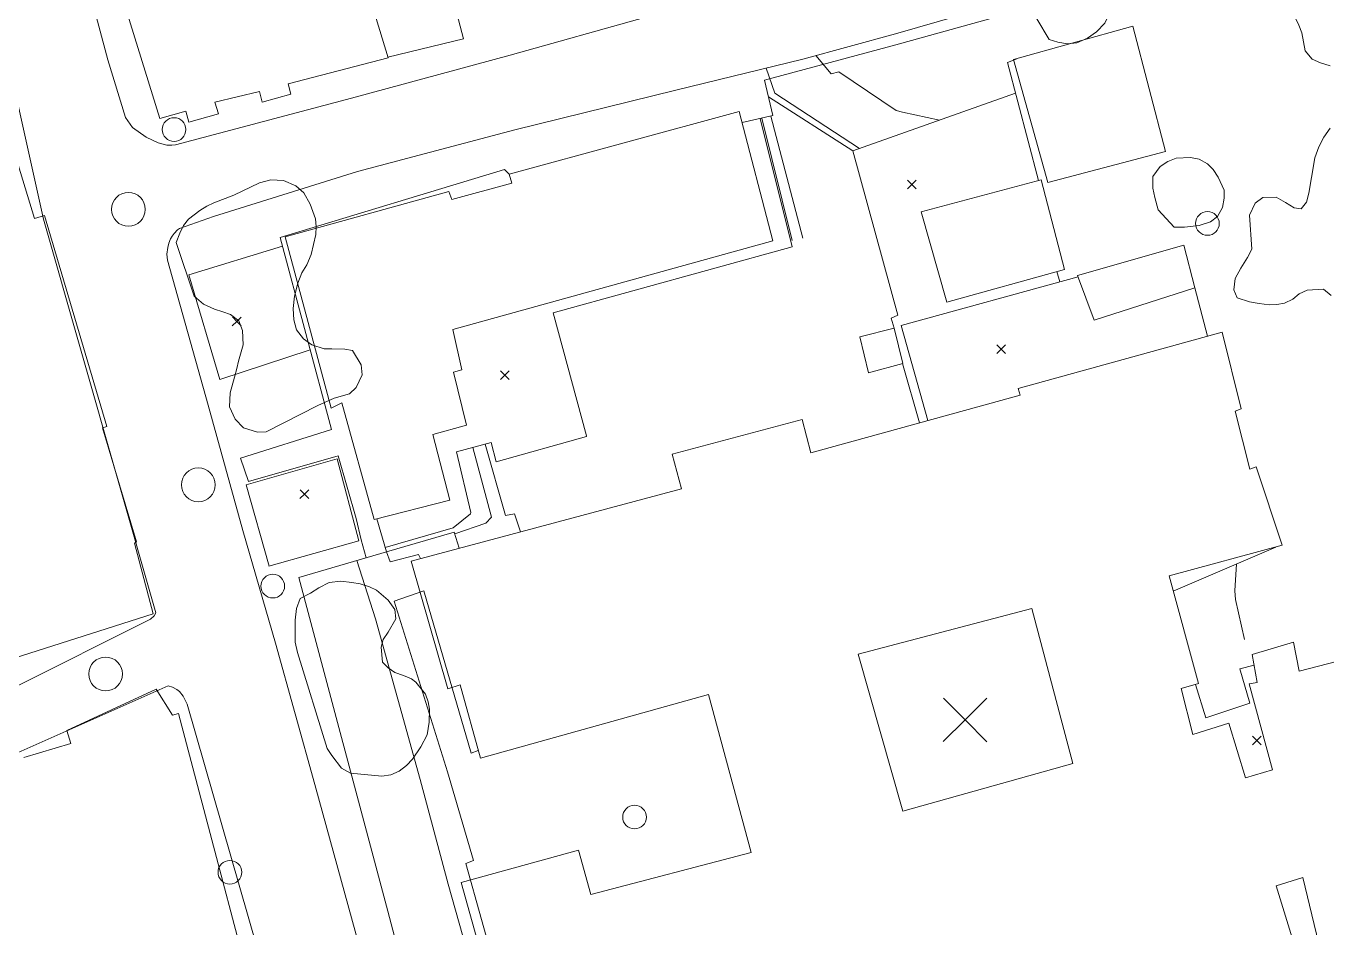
# Model space of a CAD drawing. Header units: metres. Extents: x 4652992 to 4879070, y 2074171 to 2309877.
# Drawn here: x 4654419.5 to 4654504.2, y 2308497.4 to 2308556.1 of the extents above; entities that cross this region are included whole.
import ezdxf

# ---------------------------------------------------------------- set-up
doc = ezdxf.new("R2010")
doc.units = ezdxf.units.M
doc.header["$MEASUREMENT"] = 0
doc.linetypes.add('DGN Style 2', pattern=[66.27138, 39.762828, -26.508552])
doc.linetypes.add('DGN Style 3', pattern=[92.779933, 66.271381, -26.508552])
for name, color, linetype, lineweight in [('Level 18', 5, 'Continuous', 0), ('Level 20', 30, 'DGN Style 3', 0), ('Level 30', 5, 'Continuous', 0), ('Level 35', 4, 'Continuous', 0), ('Level 37', 3, 'Continuous', 0), ('Level 38', 3, 'Continuous', 0), ('Level 39', 9, 'Continuous', 0), ('Level 40', 1, 'Continuous', 0), ('Level 45', 9, 'Continuous', 0), ('Level 53', 5, 'Continuous', 0), ('Level 54', 30, 'DGN Style 2', 0), ('Level 61', 4, 'Continuous', 0), ('Level 62', 4, 'Continuous', 0), ('Level 63', 3, 'Continuous', 0)]:
    doc.layers.add(name, color=color, linetype=linetype, lineweight=lineweight)

# ---------------------------------------------------------------- blocks, each defined once
blk = doc.blocks.new('POSTE_1')
at = {"layer": 'Level 61'}
blk.add_circle((-4.7e-05, -1.9e-05, -2.4e-05), 0.770001, dxfattribs=at)
blk = doc.blocks.new('AL_1')
at = {"layer": 'Level 45'}
blk.add_circle((2.1e-05, 1.3e-05, 3e-05), 1.100002, dxfattribs=at)
blk = doc.blocks.new('COTA_9')
at = {"layer": 'Level 63', "ltscale": 0.2}
for p, q in [((-0.00013, 0.00011, 0.000195), (-1.419652, -1.408347, 0.000195)), ((-1.408587, 1.419632, 0.000195), (-0.00013, 0.00011, 0.000195)), ((1.419392, 1.408567, 0.000195), (-0.00013, 0.00011, 0.000195)), ((-0.00013, 0.00011, 0.000195), (1.408327, -1.419412, 0.000195))]:
    blk.add_line(p, q, dxfattribs=at)
blk = doc.blocks.new('COTA_10')
at = {"layer": 'Level 39'}
for p, q in [((-1.408444, 1.419518, 3.9e-05), (1.3e-05, -4e-06, 3.9e-05)), ((1.419535, 1.408453, 3.9e-05), (1.3e-05, -4e-06, 3.9e-05)), ((1.3e-05, -4e-06, 3.9e-05), (-1.419509, -1.408461, 3.9e-05)), ((1.3e-05, -4e-06, 3.9e-05), (1.40847, -1.419526, 3.9e-05))]:
    blk.add_line(p, q, dxfattribs=at)
blk = doc.blocks.new('COTA_12')
at = {"layer": 'Level 63', "ltscale": 0.2}
for p, q in [((-1.408662, 1.419362, 0.00024), (-0.000205, -0.00016, 0.00024)), ((1.419317, 1.408297, 0.00024), (-0.000205, -0.00016, 0.00024)), ((-0.000205, -0.00016, 0.00024), (-1.419727, -1.408617, 0.00024)), ((-0.000205, -0.00016, 0.00024), (1.408252, -1.419682, 0.00024))]:
    blk.add_line(p, q, dxfattribs=at)
blk = doc.blocks.new('COTA_8')
at = {"layer": 'Level 63', "ltscale": 0.2}
for p, q in [((-4.5e-05, 0.000125, -0.000135), (-1.419567, -1.408332, -0.000135)), ((-1.408502, 1.419647, -0.000135), (-4.5e-05, 0.000125, -0.000135)), ((1.419477, 1.408582, -0.000135), (-4.5e-05, 0.000125, -0.000135)), ((-4.5e-05, 0.000125, -0.000135), (1.408412, -1.419397, -0.000135))]:
    blk.add_line(p, q, dxfattribs=at)
blk = doc.blocks.new('COTA_13')
at = {"layer": 'Level 63', "ltscale": 0.2}
for p, q in [((-1.408317, 1.419367, 4e-05), (0.00014, -0.000155, 4e-05)), ((1.419662, 1.408302, 4e-05), (0.00014, -0.000155, 4e-05)), ((0.00014, -0.000155, 4e-05), (-1.419382, -1.408612, 4e-05)), ((0.00014, -0.000155, 4e-05), (1.408597, -1.419677, 4e-05))]:
    blk.add_line(p, q, dxfattribs=at)
blk = doc.blocks.new('COTA_4')
at = {"layer": 'Level 63', "ltscale": 0.2}
for p, q in [((-1.408652, 1.419322, -6.5e-05), (-0.000195, -0.0002, -6.5e-05)), ((1.419327, 1.408257, -6.5e-05), (-0.000195, -0.0002, -6.5e-05)), ((-0.000195, -0.0002, -6.5e-05), (-1.419717, -1.408657, -6.5e-05)), ((-0.000195, -0.0002, -6.5e-05), (1.408262, -1.419722, -6.5e-05))]:
    blk.add_line(p, q, dxfattribs=at)

msp = doc.modelspace()

# ---------------------------------------------------------------- linework, layer by layer
at = {"layer": 'Level 18', "color": 30}
for points in [[(4654412.910214, 2308573.479356, 1333.454078), (4654415.909825, 2308562.906944, 1335.114078), (4654418.968281, 2308551.129403, 1336.244078), (4654420.668429, 2308543.519879, 1337.074078), (4654427.961364, 2308517.911223, 1339.494078), (4654427.85427, 2308517.710435, 1339.474078), (4654427.617367, 2308517.497535, 1339.464078), (4654418.707048, 2308513.02377, 1336.854078), (4654411.059682, 2308509.20609, 1334.454078), (4654403.399983, 2308505.111352, 1331.574078), (4654398.158418, 2308502.895328, 1330.124078), (4654391.323587, 2308500.77336, 1328.534078), (4654387.289698, 2308499.728746, 1327.424078), (4654386.862295, 2308499.700561, 1327.294078), (4654386.707067, 2308499.717878, 1327.194078), (4654386.540634, 2308499.793539, 1327.104078), (4654386.417519, 2308499.995764, 1327.034078), (4654385.492378, 2308506.475573, 1325.714078), (4654384.5283, 2308513.091604, 1324.748669), (4654383.700047, 2308522.078014, 1323.891868), (4654382.967905, 2308531.003716, 1323.228162), (4654381.915336, 2308536.93492, 1323.389684), (4654379.967814, 2308543.459627, 1323.738239), (4654378.120256, 2308550.121334, 1324.098239)], [(4654419.562168, 2308573.344984, 1333.701635), (4654422.259122, 2308563.556145, 1335.181635), (4654424.85082, 2308553.870464, 1336.111635), (4654425.992406, 2308550.125183, 1336.556575), (4654426.441332, 2308549.473121, 1336.586575), (4654427.341924, 2308548.84452, 1336.636575), (4654428.115566, 2308548.47668, 1336.656575), (4654428.689644, 2308548.328895, 1336.656575), (4654428.998458, 2308548.31873, 1336.656575), (4654429.236074, 2308548.348045, 1336.686575), (4654440.693499, 2308551.394033, 1337.776575), (4654451.026674, 2308554.183112, 1338.106575), (4654459.849176, 2308556.661672, 1338.136575), (4654463.080152, 2308557.561817, 1337.989277)], [(4654484.686182, 2308558.06469, 1337.068613), (4654476.089272, 2308555.564582, 1337.836956), (4654470.067348, 2308553.92865, 1338.316956), (4654461.803818, 2308551.901203, 1338.337602), (4654451.3211, 2308549.328149, 1338.43047), (4654441.080669, 2308546.625132, 1337.92866), (4654431.710193, 2308543.694085, 1337.476591), (4654429.516936, 2308542.9038, 1337.346591), (4654429.370769, 2308542.81541, 1337.356591), (4654429.162423, 2308542.588578, 1337.366591), (4654429.020443, 2308542.411384, 1337.366591), (4654428.916259, 2308542.22605, 1337.376591), (4654428.808701, 2308541.95354, 1337.386591), (4654428.752378, 2308541.662005, 1337.386591), (4654428.691836, 2308541.243521, 1337.386591), (4654428.732093, 2308540.851276, 1337.406591), (4654431.362207, 2308531.406714, 1338.486591), (4654433.629663, 2308523.262896, 1339.136591), (4654435.757812, 2308515.924219, 1339.916591), (4654438.320772, 2308506.749835, 1340.756591), (4654441.010471, 2308496.964804, 1341.566591)], [(4654418.706753, 2308471.547896, 1342.083923), (4654434.221865, 2308475.572785, 1343.143629), (4654438.850269, 2308476.779725, 1343.143629), (4654439.169934, 2308477.025299, 1343.163629), (4654439.362027, 2308477.188283, 1343.163629), (4654439.563968, 2308477.396264, 1343.163629), (4654439.615017, 2308477.558053, 1343.163629), (4654439.686888, 2308478.029427, 1343.063629), (4654434.567039, 2308496.122463, 1341.552128), (4654430.001572, 2308511.96474, 1340.131115), (4654429.741433, 2308512.491525, 1340.071115), (4654429.510051, 2308512.792321, 1340.011115), (4654429.335497, 2308512.923922, 1339.971115), (4654429.041406, 2308513.081127, 1339.931115), (4654428.779012, 2308513.168734, 1339.711115), (4654414.701908, 2308506.917856, 1335.336493)]]:
    msp.add_polyline3d(points, dxfattribs=at)
at = {"layer": 'Level 20'}
msp.add_line((4654494.161052, 2308519.325267, 1340.592681), (4654500.831991, 2308522.189386, 1340.662681), dxfattribs=at)
at = {"layer": 'Level 20', "linetype": 'Continuous'}
msp.add_polyline3d([(4654498.798111, 2308516.169672, 1343.19268), (4654498.21158, 2308518.775516, 1340.93268), (4654498.163728, 2308519.340382, 1340.82268), (4654498.287266, 2308521.096827, 1340.635978)], dxfattribs=at)
at = {"layer": 'Level 30', "color": 1}
for points in [[(4654425.843095, 2308557.775156, 1341.450281), (4654440.5963, 2308562.212377, 1341.270281), (4654443.076641, 2308554.010696, 1341.190281), (4654436.576635, 2308552.317086, 1341.750281), (4654436.752994, 2308551.644767, 1341.730281), (4654434.894767, 2308551.124862, 1341.760281), (4654434.715832, 2308551.821524, 1341.790281), (4654431.810676, 2308551.114599, 1341.760281), (4654432.041475, 2308550.367128, 1341.760281), (4654430.105781, 2308549.816318, 1341.740281), (4654429.925914, 2308550.544898, 1341.740281), (4654428.227004, 2308550.062933, 1341.602855), (4654425.843095, 2308557.775156, 1341.450281)], [(4654415.327715, 2308559.109897, 1338.662739), (4654420.070225, 2308543.553652, 1343.002739), (4654420.714193, 2308543.74981, 1342.962739), (4654424.786767, 2308530.033235, 1342.392739), (4654424.499977, 2308529.951486, 1343.992739), (4654426.714054, 2308522.525575, 1344.402739), (4654426.569982, 2308522.445037, 1344.232739), (4654427.802856, 2308517.833255, 1341.852739), (4654418.751725, 2308514.95933, 1342.062739)], [(4654468.100838, 2308542.108088, 1341.772739), (4654447.280997, 2308536.347129, 1341.842739), (4654447.868655, 2308533.710274, 1341.972739), (4654447.338058, 2308533.554322, 1343.272739), (4654448.173911, 2308530.109354, 1343.282739), (4654445.987132, 2308529.515288, 1343.292739), (4654447.097948, 2308525.240558, 1343.342739), (4654442.172814, 2308523.980432, 1343.392739), (4654440.064951, 2308531.575923, 1343.312739), (4654439.371566, 2308531.216663, 1342.112739), (4654436.380103, 2308542.362728, 1341.802739), (4654447.034016, 2308545.313851, 1341.922739), (4654447.235123, 2308544.793921, 1342.012739), (4654451.131549, 2308545.854319, 1341.982739), (4654450.952944, 2308546.440907, 1341.872739), (4654465.929481, 2308550.527565, 1341.682739), (4654468.100838, 2308542.108088, 1341.772739)], [(4654453.161145, 2308481.291355, 1346.052739), (4654447.837971, 2308500.360939, 1345.882739), (4654455.470703, 2308502.466108, 1346.012739), (4654456.265685, 2308499.577835, 1346.172739), (4654466.702925, 2308502.318417, 1345.952739), (4654463.913856, 2308512.589349, 1345.972739), (4654449.084618, 2308508.449839, 1346.122739), (4654447.771417, 2308513.234996, 1346.022739), (4654446.961397, 2308512.95463, 1345.982739), (4654444.569846, 2308521.27627, 1345.942739), (4654462.170368, 2308525.972175, 1346.002739), (4654461.553078, 2308528.227091, 1345.962739), (4654470.00793, 2308530.492553, 1345.882739), (4654470.582485, 2308528.325128, 1345.982739), (4654484.203372, 2308532.073981, 1346.832739), (4654484.071416, 2308532.493895, 1346.722739), (4654497.341135, 2308536.169325, 1346.732739), (4654498.58363, 2308531.172224, 1348.482739), (4654498.193478, 2308531.028852, 1348.502739), (4654499.140769, 2308527.254221, 1348.662739), (4654499.549118, 2308527.409351, 1348.652739), (4654501.241439, 2308522.300028, 1346.662739), (4654493.892264, 2308520.314122, 1346.022739), (4654495.798049, 2308513.302848, 1345.762739), (4654494.682354, 2308512.978452, 1345.962739), (4654495.442442, 2308510.003688, 1345.992739), (4654497.786355, 2308510.737971, 1345.952739), (4654498.859695, 2308507.179068, 1346.092739), (4654500.626643, 2308507.700434, 1346.682739), (4654499.102282, 2308513.282768, 1346.712739), (4654499.612048, 2308513.369138, 1346.432739), (4654499.305929, 2308515.204829, 1345.622739), (4654501.982812, 2308516.000777, 1345.662739), (4654502.354873, 2308514.111773, 1346.192739), (4654506.132255, 2308515.094407, 1346.892739)], [(4654419.371395, 2308508.49882, 1342.425858), (4654422.433853, 2308509.40638, 1342.355858), (4654422.177451, 2308510.254239, 1342.305858), (4654427.989275, 2308512.945044, 1342.095858), (4654429.058064, 2308511.2482, 1342.455858), (4654429.452049, 2308511.368088, 1342.455858), (4654435.840881, 2308487.121834, 1350.975858), (4654436.126201, 2308487.209999, 1351.015858), (4654438.608097, 2308478.058022, 1351.345858), (4654438.476706, 2308477.811311, 1351.335858), (4654421.228062, 2308473.01237, 1344.655858), (4654421.086721, 2308473.411629, 1344.695858), (4654407.394278, 2308469.375398, 1344.615858)], [(4654503.921567, 2308495.198506, 1347.122739), (4654502.595199, 2308500.691349, 1346.642739), (4654500.852957, 2308500.141184, 1346.042739), (4654502.323086, 2308495.3615, 1345.802739)]]:
    msp.add_polyline3d(points, dxfattribs=at)
for points in [[(4654486.005403, 2308545.899792, 1342.132739), (4654483.770473, 2308553.895879, 1341.912739), (4654491.527836, 2308556.063128, 1341.922739), (4654493.664516, 2308547.90624, 1341.912739)], [(4654487.079749, 2308540.24979, 1342.872739), (4654479.4314, 2308538.114455, 1342.852739), (4654477.763055, 2308543.987216, 1343.412739), (4654485.572803, 2308546.071996, 1343.322739)], [(4654495.57375, 2308539.038876, 1343.032739), (4654489.018748, 2308536.953032, 1342.792739), (4654487.934945, 2308539.860071, 1343.502739), (4654494.84685, 2308541.821645, 1343.352739)], [(4654474.330859, 2308533.517509, 1342.962739), (4654473.762046, 2308535.855162, 1342.952739), (4654476.012837, 2308536.415493, 1342.842739), (4654476.569141, 2308534.128002, 1342.812739)], [(4654487.633621, 2308508.109175, 1345.952739), (4654476.562427, 2308504.998064, 1346.012739), (4654473.67256, 2308515.222483, 1346.052739), (4654484.954765, 2308518.194041, 1346.052739)]]:
    msp.add_3dface(points, dxfattribs=at)
at = {"layer": 'Level 35'}
for p, q in [((4654469.373197, 2308542.124616, 1339.351943), (4654467.402316, 2308550.092188, 1339.331943)), ((4654495.57375, 2308539.038876, 1343.032739), (4654496.393855, 2308535.906949, 1343.002739))]:
    msp.add_line(p, q, dxfattribs=at)
at = {"layer": 'Level 35', "extrusion": (-0.0372829034267846, 0.0040942693237417, 0.9992963634832129), "elevation": -162738.508141, "flags": 128}
msp.add_lwpolyline([(-2802818.044721, 4371636.874988), (-2802823.990913, 4371634.475439), (-2802828.399005, 4371645.578047)], dxfattribs=at)
at = {"layer": 'Level 35', "extrusion": (-0.0062486710143764, -0.0018429387297492, 0.9999787786185228), "elevation": -31997.67131, "flags": 128}
msp.add_lwpolyline([(4654360.475387, 2308466.820517), (4654364.895826, 2308468.11092), (4654365.205503, 2308467.060905)], dxfattribs=at)
at = {"layer": 'Level 37'}
msp.add_polyline3d([(4654443.064809, 2308554.049821, 1338.891943), (4654447.974823, 2308555.253287, 1338.941943), (4654445.721824, 2308563.829784, 1338.451943), (4654440.59922, 2308562.202723, 1338.341943)], dxfattribs=at)
at = {"layer": 'Level 38'}
for p, q in [((4654467.971965, 2308550.216973, 1339.437563), (4654470.053618, 2308542.284722, 1339.797563)), ((4654476.555318, 2308534.124231, 1340.944019), (4654477.650067, 2308530.270326, 1341.074019))]:
    msp.add_line(p, q, dxfattribs=at)
for points in [[(4654466.114516, 2308549.810089, 1340.402739), (4654468.110146, 2308550.247242, 1340.492739), (4654467.567695, 2308552.550725, 1340.362739), (4654476.111766, 2308554.8464, 1340.292739), (4654485.898102, 2308557.558509, 1340.172739), (4654503.287165, 2308562.299778, 1340.072739), (4654509.245852, 2308543.633003, 1341.062739), (4654520.932816, 2308504.623381, 1346.182739), (4654525.51054, 2308488.85225, 1347.922739), (4654530.059851, 2308474.379109, 1350.542739), (4654511.385427, 2308468.929381, 1350.902739), (4654489.014532, 2308463.048098, 1349.822739), (4654455.24508, 2308453.977038, 1347.202739), (4654453.573736, 2308460.315587, 1347.222739)], [(4654467.819974, 2308551.479439, 1339.209658), (4654473.311632, 2308547.965961, 1340.169658), (4654476.246322, 2308537.268314, 1340.969658), (4654475.818786, 2308537.081827, 1340.979658), (4654476.012837, 2308536.415493, 1340.754018)], [(4654449.812999, 2308472.857485, 1346.940789), (4654443.063393, 2308498.508519, 1344.450789), (4654437.275496, 2308520.196077, 1342.340789), (4654442.966131, 2308521.869996, 1342.060789), (4654442.339002, 2308524.022952, 1341.720789)]]:
    msp.add_polyline3d(points, dxfattribs=at)
at = {"layer": 'Level 40', "color": 3}
for points in [[(4654504.381027, 2308553.487826, 1343.335541), (4654503.746898, 2308553.680877, 1343.175541), (4654503.202382, 2308553.91898, 1343.075541), (4654502.739409, 2308554.453319, 1342.915541), (4654502.532539, 2308555.640542, 1342.645541), (4654502.333085, 2308556.142204, 1342.585541), (4654502.008839, 2308556.799518, 1342.545541), (4654501.508878, 2308557.454485, 1342.535541), (4654500.858719, 2308558.222302, 1342.505541), (4654499.943307, 2308559.554248, 1342.455541), (4654499.720146, 2308560.020788, 1342.425541), (4654499.735314, 2308560.556641, 1342.375541), (4654499.724278, 2308561.082051, 1342.405541), (4654499.829746, 2308561.558201, 1342.245541), (4654500.178645, 2308562.126704, 1342.155541), (4654500.637931, 2308562.510474, 1342.035541), (4654501.096312, 2308562.854207, 1341.975541), (4654501.606086, 2308563.106392, 1341.905541), (4654502.173261, 2308563.330107, 1341.775541), (4654502.699032, 2308563.546657, 1341.685541), (4654503.137, 2308563.798231, 1341.665541), (4654503.703379, 2308564.054305, 1341.595541), (4654504.167441, 2308564.243927, 1341.485541)], [(4654485.296008, 2308556.545785, 1341.594268), (4654485.376809, 2308557.055943, 1341.574268), (4654485.550118, 2308557.91387, 1341.474268), (4654485.760299, 2308558.508066, 1341.414268), (4654486.022516, 2308558.979145, 1341.374268), (4654486.45776, 2308559.444926, 1341.334268), (4654487.208776, 2308559.762752, 1341.334268), (4654488.110878, 2308559.760271, 1341.354268), (4654488.806257, 2308559.466598, 1341.374268), (4654489.227808, 2308559.151976, 1341.414268), (4654489.719877, 2308558.726243, 1341.434268), (4654490.054037, 2308558.302552, 1341.434268), (4654490.220147, 2308557.691246, 1341.434268), (4654490.104039, 2308557.092773, 1341.454268), (4654489.700596, 2308556.268433, 1341.514268), (4654489.162843, 2308555.696839, 1341.514268), (4654488.579784, 2308555.278886, 1341.534268), (4654487.89597, 2308554.978557, 1341.534268), (4654487.28111, 2308554.919164, 1341.534268), (4654486.654544, 2308555.022159, 1341.534268), (4654486.09352, 2308555.206957, 1341.534268), (4654485.296008, 2308556.545785, 1341.594268)], [(4654504.445787, 2308538.549092, 1343.940038), (4654503.927192, 2308538.960102, 1343.920038), (4654502.866831, 2308538.904387, 1343.900038), (4654502.360326, 2308538.666522, 1343.880038), (4654501.938237, 2308538.315928, 1343.760038), (4654501.395186, 2308538.054396, 1343.600038), (4654500.903867, 2308537.95513, 1343.480038), (4654500.40277, 2308537.952545, 1343.440038), (4654499.762436, 2308538.027188, 1343.420038), (4654499.13214, 2308538.146961, 1343.420038), (4654498.312937, 2308538.401933, 1343.420038), (4654498.114768, 2308538.917431, 1343.460038), (4654498.185808, 2308539.658769, 1343.520038), (4654498.552051, 2308540.320866, 1343.540038), (4654499.002968, 2308541.012043, 1343.560038), (4654499.267806, 2308541.569843, 1343.620038), (4654499.132451, 2308543.774216, 1343.840038), (4654499.49226, 2308544.548036, 1343.840038), (4654499.999024, 2308544.92771, 1343.780038), (4654500.848599, 2308544.949938, 1343.560038), (4654501.473488, 2308544.594885, 1343.520038), (4654502.02374, 2308544.255882, 1343.420038), (4654502.478253, 2308544.189671, 1343.220038), (4654502.824161, 2308544.619698, 1343.220038), (4654502.987854, 2308545.21501, 1342.820038), (4654503.163904, 2308546.217499, 1342.620038), (4654503.370326, 2308547.497186, 1342.240038), (4654503.642115, 2308548.226882, 1342.140038), (4654503.968465, 2308548.850269, 1342.020038), (4654504.362759, 2308549.427519, 1341.920038)], [(4654493.188, 2308544.12248, 1343.260038), (4654492.957148, 2308544.912973, 1343.060038), (4654492.830528, 2308545.539188, 1342.940038), (4654492.823586, 2308546.281532, 1342.880038), (4654493.312594, 2308546.932993, 1342.820038), (4654493.809319, 2308547.267538, 1342.820038), (4654494.342333, 2308547.48394, 1342.820038), (4654495.288164, 2308547.516994, 1342.840038), (4654495.843823, 2308547.41327, 1342.860038), (4654496.38584, 2308547.107564, 1342.880038), (4654496.758507, 2308546.743697, 1342.880038), (4654497.086133, 2308546.24765, 1342.880038), (4654497.474495, 2308545.39176, 1342.860038), (4654497.483498, 2308544.869652, 1342.840038), (4654497.367933, 2308544.279753, 1342.840038), (4654497.048275, 2308543.686453, 1342.840038), (4654496.578059, 2308543.330445, 1342.860038), (4654495.840951, 2308543.110642, 1342.880038), (4654494.893317, 2308542.999161, 1342.900038), (4654494.217981, 2308542.986755, 1342.900038), (4654493.188, 2308544.12248, 1343.260038)], [(4654429.28227, 2308541.986972, 1347.970038), (4654429.526269, 2308542.60152, 1347.970038), (4654429.777278, 2308543.103391, 1348.010038), (4654430.087064, 2308543.513218, 1347.990038), (4654430.822743, 2308544.069688, 1347.870038), (4654431.278339, 2308544.352874, 1347.790038), (4654431.739089, 2308544.587309, 1347.750038), (4654433.045027, 2308545.084684, 1347.650038), (4654434.716227, 2308545.884671, 1347.370038), (4654435.451278, 2308546.076005, 1347.330038), (4654436.275627, 2308546.025801, 1347.310038), (4654437.085739, 2308545.692796, 1347.310038), (4654437.600302, 2308545.232765, 1347.310038), (4654438.006994, 2308544.494185, 1347.310038), (4654438.349127, 2308543.531267, 1347.310038), (4654438.397375, 2308543.028573, 1347.350038), (4654438.367046, 2308542.526894, 1347.350038), (4654438.083225, 2308541.222132, 1347.350038), (4654437.792613, 2308540.538201, 1347.330038), (4654437.474782, 2308540.018935, 1347.270038), (4654437.205826, 2308539.36211, 1347.210038), (4654436.987601, 2308538.5038, 1346.970038), (4654436.906323, 2308537.695451, 1346.550038), (4654436.938479, 2308536.97388, 1346.450038), (4654437.110882, 2308536.317439, 1346.530038), (4654437.565632, 2308535.727338, 1346.470038), (4654438.111752, 2308535.339928, 1346.150038), (4654438.923309, 2308535.086018, 1345.910038), (4654439.42819, 2308535.088626, 1345.650038), (4654440.259139, 2308535.068765, 1345.530038), (4654440.755974, 2308534.961934, 1345.510038), (4654441.325387, 2308534.029553, 1345.610038), (4654441.3924, 2308533.395774, 1345.650038), (4654441.005263, 2308532.557903, 1345.750038), (4654440.571733, 2308532.158803, 1345.770038), (4654439.577845, 2308531.864311, 1345.770038), (4654438.514242, 2308531.394234, 1345.770038), (4654435.148741, 2308529.688061, 1345.830038), (4654434.577038, 2308529.668059, 1345.830038), (4654433.660091, 2308529.94463, 1345.810038), (4654433.120163, 2308530.505403, 1345.790038), (4654432.756783, 2308531.298195, 1345.870038), (4654432.797641, 2308532.210523, 1345.930038), (4654433.08558, 2308533.244418, 1346.050038), (4654433.2378, 2308533.799294, 1346.070038), (4654433.343407, 2308534.284786, 1346.150038), (4654433.649702, 2308535.330615, 1346.210038), (4654433.600226, 2308536.262367, 1346.270038), (4654433.361, 2308536.901413, 1346.430038), (4654432.821481, 2308537.319167, 1346.670038), (4654432.322791, 2308537.489921, 1346.910038), (4654431.775635, 2308537.655217, 1347.070038), (4654431.074213, 2308537.980733, 1347.250038), (4654430.464161, 2308538.50894, 1347.290038), (4654429.28227, 2308541.986972, 1347.970038)], [(4654437.177615, 2308515.323931, 1343.750038), (4654437.026868, 2308516.007477, 1343.350038), (4654437.037833, 2308517.434434, 1343.270038), (4654437.109211, 2308518.197268, 1343.230038), (4654437.359811, 2308518.842159, 1343.230038), (4654438.034231, 2308519.189463, 1343.270038), (4654438.581606, 2308519.532321, 1343.290038), (4654439.240971, 2308519.882862, 1343.350038), (4654440.001388, 2308519.973455, 1343.430038), (4654440.722202, 2308519.881988, 1343.470038), (4654441.252449, 2308519.783854, 1343.530038), (4654441.874883, 2308519.602373, 1343.610038), (4654442.333561, 2308519.392577, 1343.630038), (4654443.089423, 2308518.73773, 1343.770038), (4654443.525817, 2308518.135695, 1343.870038), (4654443.581075, 2308517.520325, 1343.910038), (4654443.090404, 2308516.641191, 1344.030038), (4654442.767417, 2308516.170678, 1344.050038), (4654442.628398, 2308515.676488, 1344.110038), (4654442.71644, 2308514.704681, 1344.310038), (4654443.078593, 2308514.340947, 1344.350038), (4654443.514169, 2308514.02495, 1344.470038), (4654444.069781, 2308513.826074, 1344.550038), (4654444.591981, 2308513.618501, 1344.190038), (4654444.890202, 2308513.395564, 1343.810038), (4654445.510972, 2308512.626833, 1343.930038), (4654445.686266, 2308512.128584, 1344.010038), (4654445.767926, 2308511.634587, 1344.010038), (4654445.758625, 2308510.79488, 1344.030038), (4654445.62888, 2308509.981071, 1344.090038), (4654445.203177, 2308509.183256, 1344.130038), (4654444.668784, 2308508.39293, 1344.210038), (4654444.28042, 2308507.984118, 1344.270038), (4654443.789968, 2308507.613138, 1344.310038), (4654443.262394, 2308507.36131, 1344.350038), (4654442.677489, 2308507.280621, 1344.370038), (4654440.62229, 2308507.468436, 1344.390038), (4654440.047914, 2308507.798397, 1344.390038), (4654439.406932, 2308508.619118, 1344.350038), (4654439.113048, 2308509.079341, 1344.350038), (4654437.177615, 2308515.323931, 1343.750038)]]:
    msp.add_polyline3d(points, dxfattribs=at)
at = {"layer": 'Level 53', "color": 212, "extrusion": (-0.1264416545438409, 0.0201226456765485, 0.9917699265087605), "elevation": -540737.08408, "flags": 128}
msp.add_lwpolyline([(-3011394.981799, 4199118.156839), (-3011393.455825, 4199118.976941), (-3011390.782553, 4199125.038269)], dxfattribs=at)
at = {"layer": 'Level 53', "color": 212}
msp.add_polyline3d([(4654478.951938, 2308549.955506, 1339.262912), (4654476.535803, 2308550.471645, 1339.207912), (4654476.143109, 2308550.57615, 1339.172912), (4654472.395275, 2308553.104181, 1338.412912), (4654471.899028, 2308552.971398, 1338.427912), (4654470.898255, 2308554.154376, 1338.250726)], dxfattribs=at)
at = {"layer": 'Level 54', "extrusion": (-0.0874728647376229, 0.0095374994427065, 0.9961212446479464), "elevation": -383789.106154, "flags": 128}
msp.add_lwpolyline([(-2799450.993655, 4359977.160624), (-2799458.403652, 4359974.319433), (-2799458.72421, 4359974.887671)], dxfattribs=at)
at = {"layer": 'Level 54', "linetype": 'Continuous'}
for points in [[(4654441.640812, 2308521.480149, 1340.337996), (4654441.329741, 2308522.653802, 1340.047996), (4654441.00314, 2308524.045016, 1338.972996), (4654439.840197, 2308528.118107, 1338.726637), (4654434.001755, 2308526.4447, 1338.726637), (4654433.485533, 2308527.959961, 1338.726637), (4654439.404192, 2308529.838292, 1338.771637), (4654436.056657, 2308542.32975, 1338.706637), (4654450.659304, 2308546.747799, 1338.826637), (4654450.952944, 2308546.440907, 1338.846637)], [(4654447.420661, 2308523.044463, 1340.304359), (4654449.44662, 2308523.733295, 1340.404359), (4654449.80969, 2308524.125832, 1340.344359), (4654448.594531, 2308528.663633, 1338.753812)], [(4654451.699253, 2308523.178431, 1340.243812), (4654451.299209, 2308524.346213, 1340.333812), (4654450.715482, 2308524.240991, 1340.323812), (4654449.385848, 2308528.878357, 1338.778294)], [(4654445.192644, 2308521.442436, 1340.432841), (4654445.055812, 2308521.706711, 1340.392841), (4654443.208316, 2308521.217449, 1340.462841), (4654442.966131, 2308521.869996, 1340.432841)], [(4654448.864268, 2308476.463018, 1344.38019), (4654453.11255, 2308477.792943, 1344.50019), (4654450.08469, 2308489.265536, 1343.58019), (4654446.977048, 2308500.26963, 1342.71019), (4654445.158273, 2308507.065907, 1341.64019), (4654442.250656, 2308517.525897, 1340.63019), (4654441.044346, 2308521.304697, 1340.622841)], [(4654448.947893, 2308508.948051, 1340.282841), (4654448.47981, 2308508.78724, 1340.312841), (4654445.394473, 2308519.347407, 1340.272841), (4654443.468761, 2308518.676036, 1340.662841), (4654446.938551, 2308507.573663, 1341.807747), (4654448.642344, 2308501.80765, 1342.467747), (4654448.132598, 2308501.600357, 1342.607747), (4654450.178835, 2308494.317021, 1343.345986), (4654451.625878, 2308489.207874, 1343.765152), (4654450.906803, 2308488.871321, 1343.845152), (4654452.809474, 2308481.534393, 1344.475152), (4654453.056892, 2308481.66483, 1344.425152)]]:
    msp.add_polyline3d(points, dxfattribs=at)
at = {"layer": 'Level 62'}
for p, q in [((4654483.902623, 2308551.701797, 1339.319005), (4654473.311632, 2308547.965961, 1339.199005)), ((4654486.782795, 2308539.436247, 1340.301415), (4654486.585266, 2308540.111736, 1340.268839)), ((4654441.176744, 2308522.586241, 1340.237995), (4654435.320208, 2308520.933966, 1340.407995))]:
    msp.add_line(p, q, dxfattribs=at)
for points in [[(4654467.281037, 2308550.065621, 1338.620789), (4654469.369171, 2308541.710575, 1338.730789), (4654453.825259, 2308537.421228, 1338.640789), (4654455.981133, 2308529.41059, 1338.810789), (4654455.983667, 2308529.386113, 1338.780789), (4654450.108575, 2308527.738671, 1338.780789), (4654449.789736, 2308528.987952, 1338.790789), (4654447.527103, 2308528.373986, 1338.720789), (4654448.464451, 2308524.430832, 1338.820789), (4654448.447719, 2308524.354658, 1338.830789), (4654447.310519, 2308523.426699, 1338.830789), (4654442.879466, 2308522.167521, 1338.624359)], [(4654438.017736, 2308535.011907, 1338.744716), (4654432.128581, 2308533.091324, 1338.304716), (4654430.104309, 2308539.885996, 1337.904716), (4654436.212223, 2308541.74925, 1338.709658)], [(4654435.334521, 2308520.938004, 1339.417996), (4654433.842558, 2308526.228832, 1338.847996), (4654439.756381, 2308527.92442, 1338.777996), (4654441.176744, 2308522.586241, 1339.067996)], [(4654499.422157, 2308514.507845, 1343.380869), (4654498.496435, 2308514.256836, 1343.310869), (4654499.145706, 2308512.025472, 1343.390869), (4654496.285995, 2308511.077053, 1343.290869), (4654495.607132, 2308513.247338, 1343.280869)]]:
    msp.add_polyline3d(points, dxfattribs=at)

# ---------------------------------------------------------------- block references
at = {"layer": 'Level 39'}
msp.add_blockref('COTA_10', (4654480.61655, 2308510.94035, 1341.74475), dxfattribs=at)
at = {"layer": 'Level 45'}
for p in [(4654426.18285, 2308544.15355, 1337.03005), (4654430.73185, 2308526.23655, 1338.71005), (4654424.6973, 2308513.92975, 1338.73005)]:
    msp.add_blockref('AL_1', p, dxfattribs=at)
at = {"layer": 'Level 61'}
for p in [(4654429.15265, 2308549.34565, 1336.86715), (4654496.38495, 2308543.23475, 1339.78005), (4654435.57335, 2308519.64445, 1339.33425), (4654459.11225, 2308504.62375, 1341.43675), (4654432.78265, 2308501.03255, 1341.04715)]:
    msp.add_blockref('POSTE_1', p, dxfattribs=at)
at = {"layer": 'Level 63', "ltscale": 0.2, "xscale": 0.2, "yscale": 0.2, "zscale": 0.2}
for name, p in [('COTA_9', (4654477.15495, 2308545.76855, 1339.69475)), ('COTA_4', (4654433.22695, 2308536.86855, 1338.13195)), ('COTA_12', (4654482.96595, 2308535.05995, 1340.46475)), ('COTA_8', (4654450.66955, 2308533.36105, 1338.89195)), ('COTA_13', (4654437.62935, 2308525.62495, 1338.99195)), ('COTA_9', (4654499.59275, 2308509.60845, 1343.54475))]:
    msp.add_blockref(name, p, dxfattribs=at)

doc.saveas('drawing.dxf')
